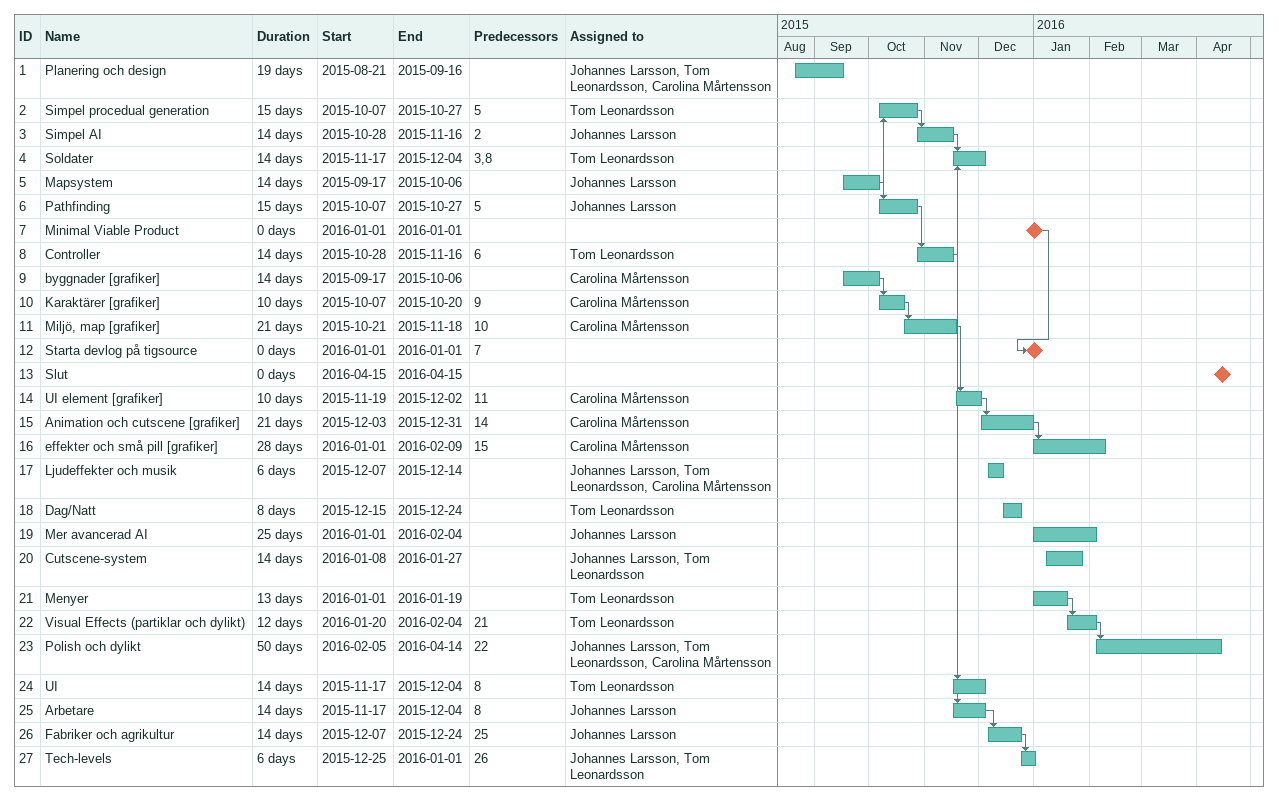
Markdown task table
| ID | Task | Duration | Start | Finish | Predecessors | Resources |
|---|---|---|---|---|---|---|
| 1 | Planering och design | 19d | 2015-08-21 | 2015-09-16 |  | Johannes Larsson, Tom Leonardsson, Carolina Mårtensson |
| 2 | Simpel procedual generation | 15d | 2015-10-07 | 2015-10-27 | 5 | Tom Leonardsson |
| 3 | Simpel AI | 14d | 2015-10-28 | 2015-11-16 | 2 | Johannes Larsson |
| 4 | Soldater | 14d | 2015-11-17 | 2015-12-04 | 3, 8 | Tom Leonardsson |
| 5 | Mapsystem | 14d | 2015-09-17 | 2015-10-06 |  | Johannes Larsson |
| 6 | Pathfinding | 15d | 2015-10-07 | 2015-10-27 | 5 | Johannes Larsson |
| 7 | Minimal Viable Product | 0d | 2016-01-01 | 2016-01-01 |  |  |
| 8 | Controller | 14d | 2015-10-28 | 2015-11-16 | 6 | Tom Leonardsson |
| 9 | byggnader [grafiker] | 14d | 2015-09-17 | 2015-10-06 |  | Carolina Mårtensson |
| 10 | Karaktärer [grafiker] | 10d | 2015-10-07 | 2015-10-20 | 9 | Carolina Mårtensson |
| 11 | Miljö, map [grafiker] | 21d | 2015-10-21 | 2015-11-18 | 10 | Carolina Mårtensson |
| 12 | Starta devlog på tigsource | 0d | 2016-01-01 | 2016-01-01 | 7 |  |
| 13 | Slut | 0d | 2016-04-15 | 2016-04-15 |  |  |
| 14 | UI element [grafiker] | 10d | 2015-11-19 | 2015-12-02 | 11 | Carolina Mårtensson |
| 15 | Animation och cutscene [grafiker] | 21d | 2015-12-03 | 2015-12-31 | 14 | Carolina Mårtensson |
| 16 | effekter och små pill [grafiker] | 28d | 2016-01-01 | 2016-02-09 | 15 | Carolina Mårtensson |
| 17 | Ljudeffekter och musik | 6d | 2015-12-07 | 2015-12-14 |  | Johannes Larsson, Tom Leonardsson, Carolina Mårtensson |
| 18 | Dag/Natt | 8d | 2015-12-15 | 2015-12-24 |  | Tom Leonardsson |
| 19 | Mer avancerad AI | 25d | 2016-01-01 | 2016-02-04 |  | Johannes Larsson |
| 20 | Cutscene-system | 14d | 2016-01-08 | 2016-01-27 |  | Johannes Larsson, Tom Leonardsson |
| 21 | Menyer | 13d | 2016-01-01 | 2016-01-19 |  | Tom Leonardsson |
| 22 | Visual Effects (partiklar och dylikt) | 12d | 2016-01-20 | 2016-02-04 | 21 | Tom Leonardsson |
| 23 | Polish och dylikt | 50d | 2016-02-05 | 2016-04-14 | 22 | Johannes Larsson, Tom Leonardsson, Carolina Mårtensson |
| 24 | UI | 14d | 2015-11-17 | 2015-12-04 | 8 | Tom Leonardsson |
| 25 | Arbetare | 14d | 2015-11-17 | 2015-12-04 | 8 | Johannes Larsson |
| 26 | Fabriker och agrikultur | 14d | 2015-12-07 | 2015-12-24 | 25 | Johannes Larsson |
| 27 | Tech-levels | 6d | 2015-12-25 | 2016-01-01 | 26 | Johannes Larsson, Tom Leonardsson |
